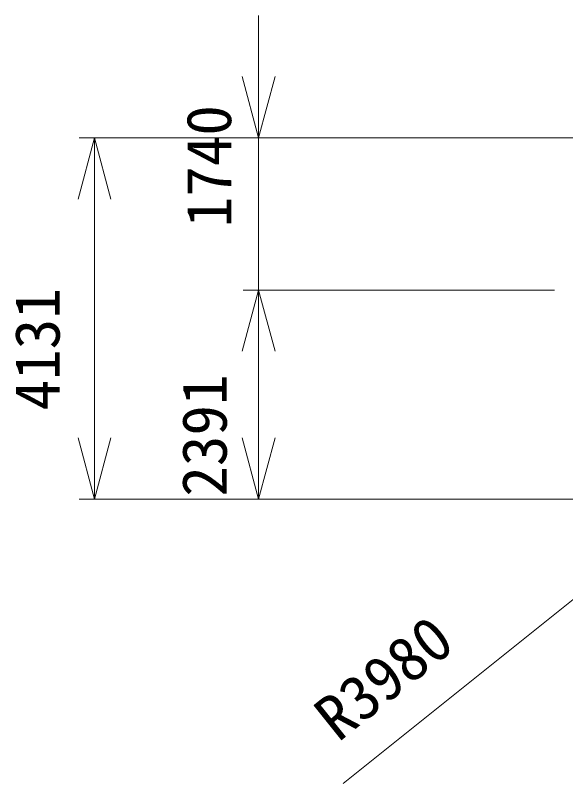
# Model space of a CAD drawing. Units: millimetres, scale not verified. Extents: x -32409 to 32443, y -43405 to 44769.
# Drawn here: x -32112 to -25819, y 29188 to 37970 of the extents above; entities that cross this region are included whole.
import ezdxf
from ezdxf.enums import TextEntityAlignment as Align

# ---------------------------------------------------------------- set-up
doc = ezdxf.new("R2010")
doc.units = ezdxf.units.MM
doc.header["$LTSCALE"] = 100
doc.layers.add('0-5_05 寸法', color=7, linetype='Continuous', lineweight=18)
doc.styles.add('ＭＳ ゴシック', font='')
doc.styles.get('ＭＳ ゴシック').set_extended_font_data('MS Gothic')

msp = doc.modelspace()

# ---------------------------------------------------------------- linework, layer by layer
at = {"layer": '0-5_05 寸法'}
for p, q in [((-29329.9, 37269.9), (-29329.9, 37969.9)), ((-29329.9, 36569.9), (-29329.9, 37269.9)), ((-25224.5, 36569.9), (-31381, 36569.9)), ((-31206, 36569.9), (-31206, 35869.9)), ((-24943.4, 36569.9), (-29504.9, 36569.9)), ((-29329.9, 34829.9), (-29329.9, 36569.9)), ((-31206, 35869.9), (-31206, 33138.9)), ((-25944.5, 34829.9), (-29504.9, 34829.9)), ((-25944.5, 34829.9), (-29504.9, 34829.9)), ((-29329.9, 34829.9), (-29329.9, 34129.9)), ((-29329.9, 34829.9), (-29329.9, 34129.9)), ((-29329.9, 34129.9), (-29329.9, 33138.9)), ((-29329.9, 34129.9), (-29329.9, 33429.9)), ((-31206, 32438.9), (-31206, 33138.9)), ((-29329.9, 32438.9), (-29329.9, 33138.9)), ((-22154, 32438.9), (-31381, 32438.9)), ((-22154, 32438.9), (-29504.9, 32438.9)), ((-28362.1, 29187.9), (-24975.9, 31902.6))]:
    msp.add_line(p, q, dxfattribs=at)
for points in [[(-29142.3, 37269.9), (-29329.9, 36569.9), (-29517.5, 37269.9)], [(-31393.5, 35869.9), (-31206, 36569.9), (-31018.4, 35869.9)], [(-29517.5, 34129.9), (-29329.9, 34829.9), (-29142.3, 34129.9)], [(-29517.5, 34129.9), (-29329.9, 34829.9), (-29142.3, 34129.9)], [(-31018.4, 33138.9), (-31206, 32438.9), (-31393.5, 33138.9)], [(-29142.3, 33138.9), (-29329.9, 32438.9), (-29517.5, 33138.9)]]:
    msp.add_lwpolyline(points, dxfattribs=at)

# ---------------------------------------------------------------- texts
at = {"layer": '0-5_05 寸法', "style": 'ＭＳ ゴシック'}
for s, rotation, p in [('1740', 90, (-29489.9, 35547.5)), ('4131', 90, (-31451, 33454.4)), ('2391', 90, (-29540.1, 32467.8)), ('R3980', 38.719, (-28324.2, 29532.3))]:
    msp.add_text(s, height=513.2, rotation=rotation, dxfattribs=at).set_placement(p, align=Align.BOTTOM_LEFT)

doc.saveas('drawing.dxf')
